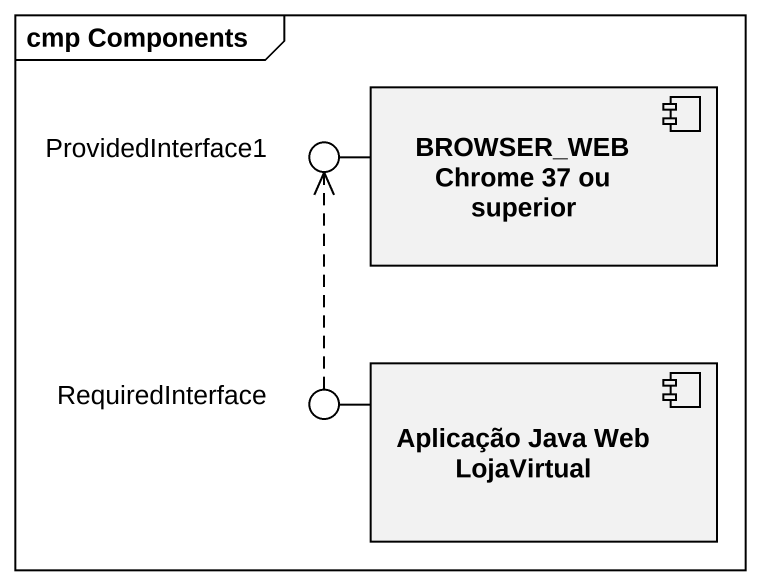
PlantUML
@startuml
mainframe cmp Components
() ProvidedInterface1
component "BROWSER_WEB Chrome 37 ou superior" as BROWSER_WEB_Chrome_37_ou
() RequiredInterface
component "Aplicação Java Web LojaVirtual" as Aplicação_Java_Web
BROWSER_WEB_Chrome_37_ou -left- ProvidedInterface1
Aplicação_Java_Web -left- RequiredInterface
RequiredInterface .up.> ProvidedInterface1
@enduml
